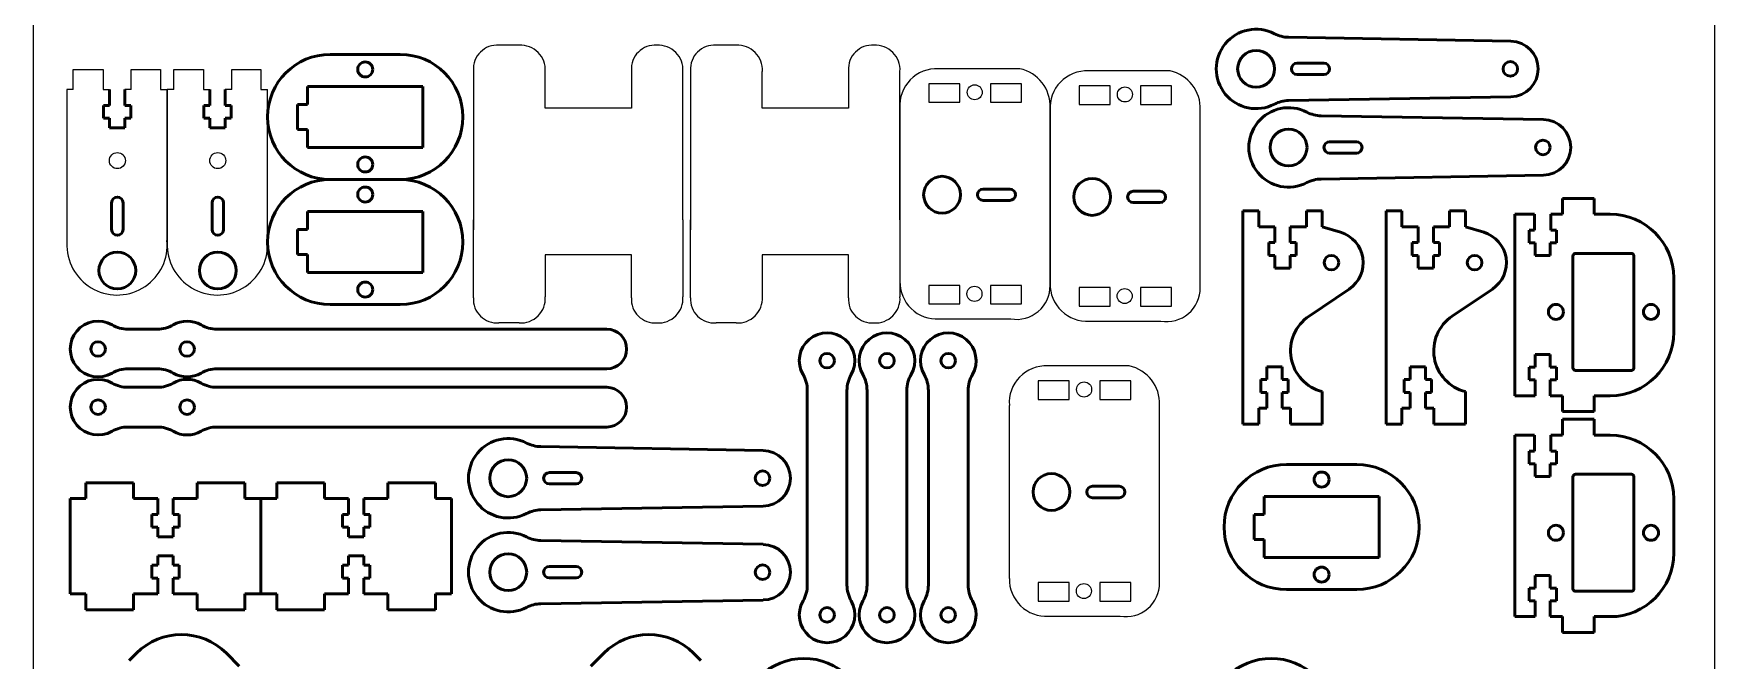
# Model space of a CAD drawing. Header units: millimetres. Extents: x 3153 to 3489, y 398 to 1818.
# Drawn here: x 3153.4 to 3489.2, y 648.7 to 774 of the extents above; entities that cross this region are included whole.
import ezdxf

# ---------------------------------------------------------------- set-up
doc = ezdxf.new("R2010")
doc.units = ezdxf.units.MM
doc.layers.add('Visible (ANSI)', color=7, linetype='Continuous', lineweight=50)

msp = doc.modelspace()

# ---------------------------------------------------------------- linework, layer by layer
for p, q in [((3250.4, 771.65), (3246.35, 771.65)), ((3293.76, 771.65), (3289.72, 771.65)), ((3161.32, 762.79), (3161.32, 766.79)), ((3161.32, 766.79), (3167.26, 766.79)), ((3167.26, 766.79), (3167.26, 762.79)), ((3172.91, 762.79), (3172.91, 766.79)), ((3172.91, 766.79), (3178.71, 766.79)), ((3178.71, 766.79), (3178.71, 762.79)), ((3181.38, 762.79), (3181.38, 766.79)), ((3181.38, 766.79), (3187.32, 766.79)), ((3187.32, 766.79), (3187.32, 762.79)), ((3192.97, 762.79), (3192.97, 766.79)), ((3192.97, 766.79), (3198.76, 766.79)), ((3198.76, 766.79), (3198.76, 762.79)), ((3241.26, 766.63), (3241.26, 761.07)), ((3255.59, 759.07), (3255.59, 766.43)), ((3272.8, 766.63), (3272.8, 759.07)), ((3283.09, 761.07), (3283.09, 766.43)), ((3284.63, 766.63), (3284.63, 761.07)), ((3298.96, 759.07), (3298.96, 766.43)), ((3316.17, 766.63), (3316.17, 759.07)), ((3326.46, 761.07), (3326.46, 766.43)), ((3350.41, 766.97), (3334.14, 766.97)), ((3380.41, 766.52), (3364.14, 766.52)), ((3160.04, 762.79), (3160.04, 731.49)), ((3161.32, 762.79), (3160.04, 762.79)), ((3167.26, 762.79), (3168.56, 762.79)), ((3172.91, 762.79), (3171.61, 762.79)), ((3178.71, 762.79), (3180.04, 762.79)), ((3180.04, 732.66), (3180.04, 762.79)), ((3180.1, 762.79), (3180.1, 731.49)), ((3181.38, 762.79), (3180.1, 762.79)), ((3187.32, 762.79), (3188.62, 762.79)), ((3192.97, 762.79), (3191.67, 762.79)), ((3198.76, 762.79), (3200.1, 762.79)), ((3200.1, 732.66), (3200.1, 762.79)), ((3241.26, 761.07), (3241.26, 734.8)), ((3272.8, 759.07), (3255.59, 759.07)), ((3283.09, 736.76), (3283.09, 761.07)), ((3284.63, 761.07), (3284.63, 734.8)), ((3316.17, 759.07), (3298.96, 759.07)), ((3326.46, 736.76), (3326.46, 761.07)), ((3326.46, 759.08), (3326.46, 724.5)), ((3356.46, 723.67), (3356.46, 759.76)), ((3386.46, 723.23), (3386.46, 759.32)), ((3356.46, 758.64), (3356.46, 724.06)), ((3241.26, 721.2), (3241.26, 736.76)), ((3283.09, 736.76), (3283.09, 721.39)), ((3284.63, 721.2), (3284.63, 736.76)), ((3326.46, 736.76), (3326.46, 721.39)), ((3272.8, 729.76), (3255.59, 729.76)), ((3255.59, 729.76), (3255.59, 721.39)), ((3272.8, 721.2), (3272.8, 729.76)), ((3316.17, 729.76), (3298.96, 729.76)), ((3298.96, 729.76), (3298.96, 721.39)), ((3316.17, 721.2), (3316.17, 729.76)), ((3250.4, 716.17), (3246.35, 716.17)), ((3293.76, 716.17), (3289.72, 716.17)), ((3334.28, 716.97), (3348.59, 716.97)), ((3364.28, 716.52), (3378.59, 716.52)), ((3372.26, 707.56), (3355.99, 707.56)), ((3348.31, 699.68), (3348.31, 665.1)), ((3378.31, 664.27), (3378.31, 700.36)), ((3356.13, 657.56), (3370.44, 657.56))]:
    msp.add_line(p, q)
at = {"color": 114, "true_color": 0x139b48}
msp.add_lwpolyline([(3153.39, 1818.22), (3489.16, 1818.22), (3489.16, 398.22), (3153.39, 398.22)], close=True, dxfattribs=at)
for points in [[(3332.23, 760.27), (3338.43, 760.27), (3338.43, 763.97), (3332.23, 763.97)], [(3344.52, 760.27), (3350.72, 760.27), (3350.72, 763.97), (3344.52, 763.97)], [(3362.23, 759.83), (3368.43, 759.83), (3368.43, 763.53), (3362.23, 763.53)], [(3374.52, 759.83), (3380.72, 759.83), (3380.72, 763.53), (3374.52, 763.53)], [(3332.24, 719.97), (3338.44, 719.97), (3338.44, 723.67), (3332.24, 723.67)], [(3344.53, 719.97), (3350.73, 719.97), (3350.73, 723.67), (3344.53, 723.67)], [(3362.24, 719.52), (3368.44, 719.52), (3368.44, 723.22), (3362.24, 723.22)], [(3374.53, 719.52), (3380.73, 719.52), (3380.73, 723.22), (3374.53, 723.22)], [(3354.08, 700.87), (3360.28, 700.87), (3360.28, 704.57), (3354.08, 704.57)], [(3366.37, 700.87), (3372.57, 700.87), (3372.57, 704.57), (3366.37, 704.57)], [(3354.09, 660.56), (3360.29, 660.56), (3360.29, 664.26), (3354.09, 664.26)], [(3366.38, 660.56), (3372.58, 660.56), (3372.58, 664.26), (3366.38, 664.26)]]:
    msp.add_lwpolyline(points, close=True)
for centre, radius in [((3341.4, 762.26), 1.5), ((3371.4, 761.82), 1.5), ((3170.12, 748.6), 1.6), ((3190.18, 748.6), 1.6), ((3341.35, 721.98), 1.5), ((3371.35, 721.54), 1.5), ((3363.25, 702.86), 1.5), ((3363.2, 662.58), 1.5)]:
    msp.add_circle(centre, radius)
for centre, radius, start, end in [((3245.96, 766.95), 4.71, 85.2541, 183.942), ((3250.7, 766.75), 4.91, 356.28, 93.524), ((3277.51, 766.95), 4.71, 85.2541, 183.942), ((3278.2, 766.75), 4.91, 356.28, 93.524), ((3289.33, 766.95), 4.71, 85.2541, 183.942), ((3294.07, 766.75), 4.91, 356.28, 93.524), ((3320.88, 766.95), 4.71, 85.2541, 183.942), ((3321.57, 766.75), 4.91, 356.28, 93.524), ((3333.77, 759.64), 7.33, 87.1208, 184.3987), ((3348.79, 759.46), 7.68, 357.7118, 77.7969), ((3363.77, 759.2), 7.33, 87.1208, 184.3987), ((3378.79, 759.02), 7.68, 357.7118, 77.7969), ((3170.06, 731.76), 10.02, 181.5316, 5.1889), ((3190.12, 731.76), 10.02, 181.5316, 5.1889), ((3333.85, 724.34), 7.39, 178.7171, 273.3578), ((3349.75, 723.58), 6.71, 260.0099, 0.7789), ((3363.85, 723.9), 7.39, 178.7171, 273.3578), ((3379.75, 723.13), 6.71, 260.0099, 0.7789), ((3245.96, 720.87), 4.71, 176.058, 274.7459), ((3250.7, 721.07), 4.91, 266.476, 3.72), ((3277.51, 720.87), 4.71, 176.058, 274.7459), ((3278.2, 721.07), 4.91, 266.476, 3.72), ((3289.33, 720.87), 4.71, 176.058, 274.7459), ((3294.07, 721.07), 4.91, 266.476, 3.72), ((3320.88, 720.87), 4.71, 176.058, 274.7459), ((3321.57, 721.07), 4.91, 266.476, 3.72), ((3355.62, 700.24), 7.33, 87.1208, 184.3987), ((3370.64, 700.06), 7.68, 357.7118, 77.7969), ((3355.7, 664.94), 7.39, 178.7171, 273.3578), ((3371.6, 664.17), 6.71, 260.0099, 0.7789)]:
    msp.add_arc(centre, radius, start, end)
at = {"layer": 'Visible (ANSI)'}
for p, q in [((3448.5, 772.49), (3404.1, 773.25)), ((3226.64, 769.83), (3212.64, 769.83)), ((3405.81, 768.08), (3411.14, 768.08)), ((3411.14, 765.79), (3405.81, 765.79)), ((3168.56, 759.62), (3168.56, 762.79)), ((3171.61, 762.79), (3171.61, 759.62)), ((3188.62, 759.62), (3188.62, 762.79)), ((3191.67, 762.79), (3191.67, 759.62)), ((3208.14, 759.83), (3208.14, 763.43)), ((3208.14, 763.43), (3231.14, 763.43)), ((3231.14, 763.43), (3231.14, 751.23)), ((3167.36, 759.62), (3168.56, 759.62)), ((3167.36, 757.08), (3167.36, 759.62)), ((3171.61, 759.62), (3172.82, 759.62)), ((3172.82, 759.62), (3172.82, 757.08)), ((3187.41, 759.62), (3188.62, 759.62)), ((3187.41, 757.08), (3187.41, 759.62)), ((3191.67, 759.62), (3192.87, 759.62)), ((3192.87, 759.62), (3192.87, 757.08)), ((3206.14, 754.83), (3206.14, 759.83)), ((3206.14, 759.83), (3208.14, 759.83)), ((3404.1, 760.61), (3448.5, 761.37)), ((3168.56, 757.08), (3167.36, 757.08)), ((3168.56, 755.17), (3168.56, 757.08)), ((3171.61, 757.08), (3171.61, 755.17)), ((3172.82, 757.08), (3171.61, 757.08)), ((3188.62, 757.08), (3187.41, 757.08)), ((3188.62, 755.17), (3188.62, 757.08)), ((3191.67, 757.08), (3191.67, 755.17)), ((3192.87, 757.08), (3191.67, 757.08)), ((3454.99, 756.8), (3410.59, 757.56)), ((3171.61, 755.17), (3168.56, 755.17)), ((3191.67, 755.17), (3188.62, 755.17)), ((3208.14, 754.83), (3206.14, 754.83)), ((3208.14, 751.23), (3208.14, 754.83)), ((3412.3, 752.38), (3417.64, 752.38)), ((3231.14, 751.23), (3208.14, 751.23)), ((3417.64, 750.1), (3412.3, 750.1)), ((3410.59, 744.92), (3454.99, 745.68)), ((3212.64, 744.83), (3226.64, 744.83)), ((3226.64, 744.83), (3212.64, 744.83)), ((3343.07, 742.93), (3348.4, 742.93)), ((3373.07, 742.49), (3378.4, 742.49)), ((3168.98, 734.84), (3168.98, 740.17)), ((3171.26, 740.17), (3171.26, 734.84)), ((3189.03, 734.84), (3189.03, 740.17)), ((3191.32, 740.17), (3191.32, 734.84)), ((3348.4, 740.64), (3343.07, 740.64)), ((3378.4, 740.2), (3373.07, 740.2)), ((3458.82, 741.05), (3458.82, 737.88)), ((3465.17, 741.05), (3458.82, 741.05)), ((3465.17, 737.88), (3465.17, 741.05)), ((3208.14, 734.83), (3208.14, 738.43)), ((3208.14, 738.43), (3231.14, 738.43)), ((3231.14, 738.43), (3231.14, 726.23)), ((3394.96, 695.94), (3394.96, 738.56)), ((3394.96, 738.56), (3398.13, 738.56)), ((3398.13, 738.56), (3398.13, 735.38)), ((3398.13, 735.38), (3401.37, 735.38)), ((3401.37, 732.21), (3401.37, 735.38)), ((3404.42, 735.38), (3407.66, 735.38)), ((3404.42, 735.38), (3404.42, 732.21)), ((3407.66, 735.38), (3407.66, 738.56)), ((3407.66, 738.56), (3410.83, 738.56)), ((3410.83, 738.56), (3410.83, 735.38)), ((3410.83, 735.38), (3414.48, 734.29)), ((3423.56, 695.94), (3423.56, 738.56)), ((3423.56, 738.56), (3426.73, 738.56)), ((3426.73, 738.56), (3426.73, 735.38)), ((3426.73, 735.38), (3429.97, 735.38)), ((3429.97, 732.21), (3429.97, 735.38)), ((3433.02, 735.38), (3436.26, 735.38)), ((3433.02, 735.38), (3433.02, 732.21)), ((3436.26, 735.38), (3436.26, 738.56)), ((3436.26, 738.56), (3439.43, 738.56)), ((3439.43, 738.56), (3439.43, 735.38)), ((3439.43, 735.38), (3443.08, 734.29)), ((3453.23, 737.88), (3449.29, 737.88)), ((3449.29, 737.88), (3449.29, 701.6)), ((3453.23, 734.7), (3453.23, 737.88)), ((3458.82, 737.88), (3456.48, 737.88)), ((3456.48, 737.88), (3456.48, 734.7)), ((3465.17, 737.88), (3468.34, 737.88)), ((3206.14, 729.83), (3206.14, 734.83)), ((3206.14, 734.83), (3208.14, 734.83)), ((3400.16, 732.21), (3401.37, 732.21)), ((3400.16, 729.67), (3400.16, 732.21)), ((3404.42, 732.21), (3405.63, 732.21)), ((3405.63, 732.21), (3405.63, 729.67)), ((3428.77, 732.21), (3429.97, 732.21)), ((3428.77, 729.67), (3428.77, 732.21)), ((3433.02, 732.21), (3434.23, 732.21)), ((3434.23, 732.21), (3434.23, 729.67)), ((3452.13, 734.7), (3453.23, 734.7)), ((3452.13, 732.16), (3452.13, 734.7)), ((3453.33, 732.16), (3452.13, 732.16)), ((3453.33, 729.62), (3453.33, 732.16)), ((3456.38, 732.16), (3456.38, 729.62)), ((3457.59, 732.16), (3456.38, 732.16)), ((3456.48, 734.7), (3457.59, 734.7)), ((3457.59, 734.7), (3457.59, 732.16)), ((3208.14, 729.83), (3206.14, 729.83)), ((3208.14, 726.23), (3208.14, 729.83)), ((3401.37, 729.67), (3400.16, 729.67)), ((3401.37, 727.13), (3401.37, 729.67)), ((3405.63, 729.67), (3404.42, 729.67)), ((3404.42, 729.67), (3404.42, 727.13)), ((3429.97, 729.67), (3428.77, 729.67)), ((3429.97, 727.13), (3429.97, 729.67)), ((3434.23, 729.67), (3433.02, 729.67)), ((3433.02, 729.67), (3433.02, 727.13)), ((3456.38, 729.62), (3453.33, 729.62)), ((3460.9, 707.19), (3460.9, 729.54)), ((3461.41, 730.05), (3472.59, 730.05)), ((3473.09, 729.54), (3473.09, 707.19)), ((3231.14, 726.23), (3208.14, 726.23)), ((3404.42, 727.13), (3401.37, 727.13)), ((3433.02, 727.13), (3429.97, 727.13)), ((3416.21, 722.94), (3408.19, 717.53)), ((3444.81, 722.94), (3436.79, 717.53)), ((3481.04, 725.18), (3481.04, 714.3)), ((3212.64, 719.83), (3226.64, 719.83)), ((3178.12, 714.91), (3172.22, 714.91)), ((3267.88, 714.91), (3190, 714.91)), ((3453.33, 707.32), (3453.33, 709.86)), ((3453.33, 709.86), (3456.38, 709.86)), ((3456.38, 709.86), (3456.38, 707.32)), ((3172.22, 706.98), (3178.12, 706.98)), ((3190, 706.98), (3267.88, 706.98)), ((3399.78, 704.83), (3399.78, 707.37)), ((3399.78, 707.37), (3402.83, 707.37)), ((3402.83, 707.37), (3402.83, 704.83)), ((3428.39, 704.83), (3428.39, 707.37)), ((3428.39, 707.37), (3431.43, 707.37)), ((3431.43, 707.37), (3431.43, 704.83)), ((3452.13, 707.32), (3453.33, 707.32)), ((3452.13, 704.78), (3452.13, 707.32)), ((3456.38, 707.32), (3457.59, 707.32)), ((3457.59, 707.32), (3457.59, 704.78)), ((3472.59, 706.68), (3461.41, 706.68)), ((3178.12, 703.3), (3172.22, 703.3)), ((3267.88, 703.3), (3190, 703.3)), ((3307.95, 663.78), (3307.95, 702.67)), ((3315.88, 702.67), (3315.88, 663.78)), ((3319.89, 663.78), (3319.89, 702.67)), ((3327.83, 702.67), (3327.83, 663.78)), ((3332.14, 663.78), (3332.14, 702.67)), ((3340.08, 702.67), (3340.08, 663.78)), ((3398.58, 702.29), (3398.58, 704.83)), ((3398.58, 704.83), (3399.78, 704.83)), ((3399.78, 702.29), (3398.58, 702.29)), ((3399.78, 699.11), (3399.78, 702.29)), ((3402.83, 704.83), (3404.04, 704.83)), ((3404.04, 702.29), (3402.83, 702.29)), ((3402.83, 702.29), (3402.83, 699.11)), ((3404.04, 704.83), (3404.04, 702.29)), ((3410.83, 702.43), (3410.83, 695.94)), ((3427.18, 702.29), (3427.18, 704.83)), ((3427.18, 704.83), (3428.39, 704.83)), ((3428.39, 702.29), (3427.18, 702.29)), ((3428.39, 699.11), (3428.39, 702.29)), ((3431.43, 704.83), (3432.64, 704.83)), ((3432.64, 702.29), (3431.43, 702.29)), ((3431.43, 702.29), (3431.43, 699.11)), ((3432.64, 704.83), (3432.64, 702.29)), ((3439.43, 702.43), (3439.43, 695.94)), ((3453.33, 704.78), (3452.13, 704.78)), ((3453.33, 701.6), (3453.33, 704.78)), ((3456.38, 704.78), (3456.38, 701.6)), ((3457.59, 704.78), (3456.38, 704.78)), ((3398.13, 699.11), (3399.78, 699.11)), ((3398.13, 699.11), (3398.13, 695.94)), ((3402.83, 699.11), (3404.48, 699.11)), ((3404.48, 695.94), (3404.48, 699.11)), ((3426.73, 699.11), (3428.39, 699.11)), ((3426.73, 699.11), (3426.73, 695.94)), ((3431.43, 699.11), (3433.08, 699.11)), ((3433.08, 695.94), (3433.08, 699.11)), ((3449.29, 701.6), (3453.33, 701.6)), ((3456.38, 701.6), (3458.82, 701.6)), ((3458.82, 698.43), (3458.82, 701.6)), ((3465.17, 698.43), (3458.82, 698.43)), ((3465.17, 701.6), (3468.34, 701.6)), ((3465.17, 701.6), (3465.17, 698.43)), ((3172.22, 695.36), (3178.12, 695.36)), ((3190, 695.36), (3267.88, 695.36)), ((3398.13, 695.94), (3394.96, 695.94)), ((3410.83, 695.94), (3404.48, 695.94)), ((3426.73, 695.94), (3423.56, 695.94)), ((3439.43, 695.94), (3433.08, 695.94)), ((3458.82, 696.9), (3458.82, 693.73)), ((3465.17, 696.9), (3458.82, 696.9)), ((3465.17, 693.73), (3465.17, 696.9)), ((3453.23, 693.73), (3449.29, 693.73)), ((3449.29, 693.73), (3449.29, 657.46)), ((3453.23, 690.55), (3453.23, 693.73)), ((3458.82, 693.73), (3456.48, 693.73)), ((3456.48, 693.73), (3456.48, 690.55)), ((3465.17, 693.73), (3468.34, 693.73)), ((3299.11, 690.68), (3254.71, 691.44)), ((3452.13, 690.55), (3453.23, 690.55)), ((3452.13, 688.01), (3452.13, 690.55)), ((3456.48, 690.55), (3457.59, 690.55)), ((3457.59, 690.55), (3457.59, 688.01)), ((3256.42, 686.26), (3261.75, 686.26)), ((3417.7, 687.87), (3403.7, 687.87)), ((3453.33, 688.01), (3452.13, 688.01)), ((3453.33, 685.47), (3453.33, 688.01)), ((3456.38, 685.47), (3453.33, 685.47)), ((3456.38, 688.01), (3456.38, 685.47)), ((3457.59, 688.01), (3456.38, 688.01)), ((3460.9, 663.05), (3460.9, 685.4)), ((3461.41, 685.91), (3472.59, 685.91)), ((3473.09, 685.4), (3473.09, 663.05)), ((3173.37, 684.23), (3163.85, 684.23)), ((3163.85, 684.23), (3163.85, 681.05)), ((3173.37, 681.05), (3173.37, 684.23)), ((3195.6, 684.23), (3186.07, 684.23)), ((3186.07, 684.23), (3186.07, 681.05)), ((3195.6, 681.05), (3195.6, 684.23)), ((3211.47, 684.23), (3201.95, 684.23)), ((3201.95, 684.23), (3201.95, 681.05)), ((3211.47, 681.05), (3211.47, 684.23)), ((3233.7, 684.23), (3224.17, 684.23)), ((3224.17, 684.23), (3224.17, 681.05)), ((3233.7, 681.05), (3233.7, 684.23)), ((3261.75, 683.98), (3256.42, 683.98)), ((3364.92, 683.53), (3370.25, 683.53)), ((3163.85, 681.05), (3160.67, 681.05)), ((3160.67, 681.05), (3160.67, 662)), ((3178.2, 681.05), (3173.37, 681.05)), ((3178.2, 677.88), (3178.2, 681.05)), ((3181.24, 681.05), (3181.24, 677.88)), ((3186.07, 681.05), (3181.24, 681.05)), ((3198.77, 681.05), (3195.6, 681.05)), ((3198.77, 662), (3198.77, 681.05)), ((3201.95, 681.05), (3198.77, 681.05)), ((3198.77, 681.05), (3198.77, 662)), ((3216.3, 681.05), (3211.47, 681.05)), ((3216.3, 677.88), (3216.3, 681.05)), ((3219.34, 681.05), (3219.34, 677.88)), ((3224.17, 681.05), (3219.34, 681.05)), ((3236.87, 681.05), (3233.7, 681.05)), ((3236.87, 662), (3236.87, 681.05)), ((3254.71, 678.8), (3299.11, 679.56)), ((3370.25, 681.24), (3364.92, 681.24)), ((3399.2, 677.87), (3399.2, 681.47)), ((3399.2, 681.47), (3422.2, 681.47)), ((3422.2, 681.47), (3422.2, 669.27)), ((3481.04, 681.03), (3481.04, 670.16)), ((3176.99, 677.88), (3178.2, 677.88)), ((3176.99, 675.34), (3176.99, 677.88)), ((3178.2, 675.34), (3176.99, 675.34)), ((3178.2, 673.43), (3178.2, 675.34)), ((3181.24, 677.88), (3182.45, 677.88)), ((3181.24, 675.34), (3181.24, 673.43)), ((3182.45, 675.34), (3181.24, 675.34)), ((3182.45, 677.88), (3182.45, 675.34)), ((3215.09, 677.88), (3216.3, 677.88)), ((3215.09, 675.34), (3215.09, 677.88)), ((3216.3, 675.34), (3215.09, 675.34)), ((3216.3, 673.43), (3216.3, 675.34)), ((3219.34, 677.88), (3220.55, 677.88)), ((3219.34, 675.34), (3219.34, 673.43)), ((3220.55, 675.34), (3219.34, 675.34)), ((3220.55, 677.88), (3220.55, 675.34)), ((3397.2, 672.87), (3397.2, 677.87)), ((3397.2, 677.87), (3399.2, 677.87)), ((3181.24, 673.43), (3178.2, 673.43)), ((3219.34, 673.43), (3216.3, 673.43)), ((3299.11, 671.92), (3254.71, 672.68)), ((3399.2, 672.87), (3397.2, 672.87)), ((3399.2, 669.27), (3399.2, 672.87)), ((3178.2, 669.62), (3181.24, 669.62)), ((3178.2, 667.72), (3178.2, 669.62)), ((3181.24, 669.62), (3181.24, 667.72)), ((3216.3, 669.62), (3219.34, 669.62)), ((3216.3, 667.72), (3216.3, 669.62)), ((3219.34, 669.62), (3219.34, 667.72)), ((3422.2, 669.27), (3399.2, 669.27)), ((3176.99, 667.72), (3178.2, 667.72)), ((3176.99, 665.18), (3176.99, 667.72)), ((3178.2, 665.18), (3176.99, 665.18)), ((3178.2, 662), (3178.2, 665.18)), ((3181.24, 667.72), (3182.45, 667.72)), ((3182.45, 665.18), (3181.24, 665.18)), ((3181.24, 665.18), (3181.24, 662)), ((3182.45, 667.72), (3182.45, 665.18)), ((3215.09, 667.72), (3216.3, 667.72)), ((3215.09, 665.18), (3215.09, 667.72)), ((3216.3, 665.18), (3215.09, 665.18)), ((3216.3, 662), (3216.3, 665.18)), ((3219.34, 667.72), (3220.55, 667.72)), ((3220.55, 665.18), (3219.34, 665.18)), ((3219.34, 665.18), (3219.34, 662)), ((3220.55, 667.72), (3220.55, 665.18)), ((3256.42, 667.5), (3261.75, 667.5)), ((3261.75, 665.21), (3256.42, 665.21)), ((3453.33, 663.17), (3453.33, 665.71)), ((3453.33, 665.71), (3456.38, 665.71)), ((3456.38, 665.71), (3456.38, 663.17)), ((3160.67, 662), (3163.85, 662)), ((3163.85, 662), (3163.85, 658.83)), ((3173.37, 662), (3178.2, 662)), ((3173.37, 658.83), (3173.37, 662)), ((3181.24, 662), (3186.07, 662)), ((3186.07, 662), (3186.07, 658.83)), ((3195.6, 662), (3198.77, 662)), ((3195.6, 658.83), (3195.6, 662)), ((3198.77, 662), (3201.95, 662)), ((3201.95, 662), (3201.95, 658.83)), ((3211.47, 662), (3216.3, 662)), ((3211.47, 658.83), (3211.47, 662)), ((3219.34, 662), (3224.17, 662)), ((3224.17, 662), (3224.17, 658.83)), ((3233.7, 662), (3236.87, 662)), ((3233.7, 658.83), (3233.7, 662)), ((3403.7, 662.87), (3417.7, 662.87)), ((3452.13, 663.17), (3453.33, 663.17)), ((3452.13, 660.63), (3452.13, 663.17)), ((3456.38, 663.17), (3457.59, 663.17)), ((3457.59, 663.17), (3457.59, 660.63)), ((3472.59, 662.54), (3461.41, 662.54)), ((3163.85, 658.83), (3173.37, 658.83)), ((3186.07, 658.83), (3195.6, 658.83)), ((3201.95, 658.83), (3211.47, 658.83)), ((3224.17, 658.83), (3233.7, 658.83)), ((3254.71, 660.03), (3299.11, 660.79)), ((3453.33, 660.63), (3452.13, 660.63)), ((3453.33, 657.46), (3453.33, 660.63)), ((3456.38, 660.63), (3456.38, 657.46)), ((3457.59, 660.63), (3456.38, 660.63)), ((3449.29, 657.46), (3453.33, 657.46)), ((3456.38, 657.46), (3458.82, 657.46)), ((3458.82, 654.28), (3458.82, 657.46)), ((3465.17, 657.46), (3468.34, 657.46)), ((3465.17, 657.46), (3465.17, 654.28)), ((3465.17, 654.28), (3458.82, 654.28)), ((3173.94, 650.15), (3172.51, 648.72)), ((3194.46, 647.58), (3191.9, 650.15)), ((3267.29, 650.15), (3264.72, 647.58)), ((3286.68, 648.72), (3285.25, 650.15))]:
    msp.add_line(p, q, dxfattribs=at)
for centre, radius in [((3397.6, 766.93), 3.68), ((3219.64, 766.83), 1.5), ((3448.4, 766.93), 1.46), ((3404.1, 751.24), 3.68), ((3454.9, 751.24), 1.46), ((3219.64, 747.83), 1.5), ((3334.87, 741.79), 3.68), ((3219.64, 741.83), 1.5), ((3364.87, 741.34), 3.68), ((3170.12, 726.64), 3.68), ((3190.18, 726.64), 3.68), ((3412.66, 728.21), 1.46), ((3441.26, 728.21), 1.46), ((3219.64, 722.83), 1.5), ((3457.5, 718.37), 1.5), ((3476.5, 718.37), 1.5), ((3166.28, 710.95), 1.46), ((3184.06, 710.95), 1.46), ((3311.91, 708.62), 1.46), ((3323.86, 708.62), 1.46), ((3336.11, 708.62), 1.46), ((3166.28, 699.33), 1.46), ((3184.06, 699.33), 1.46), ((3248.21, 685.12), 3.68), ((3299.01, 685.12), 1.46), ((3356.72, 682.38), 3.68), ((3410.7, 684.87), 1.5), ((3457.5, 674.22), 1.5), ((3476.5, 674.22), 1.5), ((3248.21, 666.35), 3.68), ((3299.01, 666.35), 1.46), ((3410.7, 665.87), 1.5), ((3311.91, 657.82), 1.46), ((3323.86, 657.82), 1.46), ((3336.11, 657.82), 1.46)]:
    msp.add_circle(centre, radius, dxfattribs=at)
for centre, radius, start, end in [((3397.6, 766.93), 7.94, 62.4678, 297.5322), ((3404.21, 779.6), 6.35, 242.4678, 269.0212), ((3448.4, 766.93), 5.56, 270.9788, 89.0212), ((3212.64, 757.33), 12.5, 90, 270), ((3226.64, 757.33), 12.5, 270, 90), ((3405.81, 766.93), 1.14, 90, 270), ((3411.14, 766.93), 1.14, 270, 90), ((3404.1, 751.24), 7.94, 62.4678, 297.5322), ((3404.21, 754.26), 6.35, 90.9788, 117.5322), ((3410.7, 763.91), 6.35, 242.4678, 269.0212), ((3454.9, 751.24), 5.56, 270.9788, 89.0212), ((3412.3, 751.24), 1.14, 90, 270), ((3417.64, 751.24), 1.14, 270, 90), ((3212.64, 732.33), 12.5, 90, 270), ((3226.64, 732.33), 12.5, 270, 90), ((3343.07, 741.79), 1.14, 90, 270), ((3348.4, 741.79), 1.14, 270, 90), ((3373.07, 741.34), 1.14, 90, 270), ((3378.4, 741.34), 1.14, 270, 90), ((3410.7, 738.57), 6.35, 90.9788, 117.5322), ((3170.12, 740.17), 1.14, 0, 180), ((3190.18, 740.17), 1.14, 0, 180), ((3468.34, 725.18), 12.7, 0, 90), ((3170.12, 734.84), 1.14, 180, 0), ((3190.18, 734.84), 1.14, 180, 0), ((3412.66, 728.21), 6.35, 303.9746, 73.3401), ((3441.26, 728.21), 6.35, 303.9746, 73.3401), ((3461.41, 729.54), 0.508, 90, 180), ((3472.59, 729.54), 0.508, 0, 90), ((3166.28, 710.95), 5.56, 60.0736, 299.9264), ((3172.22, 721.26), 6.35, 240.0736, 270), ((3178.12, 721.26), 6.35, 270, 299.9264), ((3184.06, 710.95), 5.56, 60.0736, 119.9264), ((3190, 721.26), 6.35, 240.0736, 270), ((3412.88, 710.57), 8.39, 123.9746, 255.9026), ((3441.48, 710.57), 8.39, 123.9746, 255.9026), ((3267.88, 710.95), 3.97, 270, 90), ((3311.91, 708.62), 5.56, 330.0206, 209.9794), ((3323.86, 708.62), 5.56, 330.0206, 209.9794), ((3336.11, 708.62), 5.56, 330.0206, 209.9794), ((3468.34, 714.3), 12.7, 270, 0), ((3172.22, 700.63), 6.35, 90, 119.9264), ((3178.12, 700.63), 6.35, 60.0736, 90), ((3184.06, 710.95), 5.56, 240.0736, 299.9264), ((3190, 700.63), 6.35, 90, 119.9264), ((3301.6, 702.67), 6.35, 0, 29.9794), ((3322.23, 702.67), 6.35, 150.0206, 180), ((3313.54, 702.67), 6.35, 0, 29.9794), ((3334.18, 702.67), 6.35, 150.0206, 180), ((3325.79, 702.67), 6.35, 0, 29.9794), ((3346.43, 702.67), 6.35, 150.0206, 180), ((3461.41, 707.19), 0.508, 180, 270), ((3472.59, 707.19), 0.508, 270, 0), ((3166.28, 699.33), 5.56, 60.0736, 299.9264), ((3172.22, 709.65), 6.35, 240.0736, 270), ((3178.12, 709.65), 6.35, 270, 299.9264), ((3184.06, 699.33), 5.56, 60.0736, 119.9264), ((3190, 709.65), 6.35, 240.0736, 270), ((3267.88, 699.33), 3.97, 270, 90), ((3172.22, 689.01), 6.35, 90, 119.9264), ((3178.12, 689.01), 6.35, 60.0736, 90), ((3190, 689.01), 6.35, 90, 119.9264), ((3184.06, 699.33), 5.56, 240.0736, 299.9264), ((3248.21, 685.12), 7.94, 62.4678, 297.5322), ((3254.82, 697.79), 6.35, 242.4678, 269.0212), ((3468.34, 681.03), 12.7, 0, 90), ((3299.01, 685.12), 5.56, 270.9788, 89.0212), ((3256.42, 685.12), 1.14, 90, 270), ((3261.75, 685.12), 1.14, 270, 90), ((3403.7, 675.37), 12.5, 90, 270), ((3417.7, 675.37), 12.5, 270, 90), ((3461.41, 685.4), 0.508, 90, 180), ((3472.59, 685.4), 0.508, 0, 90), ((3364.92, 682.38), 1.14, 90, 270), ((3370.25, 682.38), 1.14, 270, 90), ((3254.82, 672.45), 6.35, 90.9788, 117.5322), ((3248.21, 666.35), 7.94, 62.4678, 297.5322), ((3254.82, 679.02), 6.35, 242.4678, 269.0212), ((3299.01, 666.35), 5.56, 270.9788, 89.0212), ((3468.34, 670.16), 12.7, 270, 0), ((3256.42, 666.35), 1.14, 90, 270), ((3261.75, 666.35), 1.14, 270, 90), ((3301.6, 663.78), 6.35, 330.0206, 0), ((3322.23, 663.78), 6.35, 180, 209.9794), ((3313.54, 663.78), 6.35, 330.0206, 0), ((3334.18, 663.78), 6.35, 180, 209.9794), ((3325.79, 663.78), 6.35, 330.0206, 0), ((3346.43, 663.78), 6.35, 180, 209.9794), ((3461.41, 663.05), 0.508, 180, 270), ((3472.59, 663.05), 0.508, 270, 0), ((3254.82, 653.69), 6.35, 90.9788, 117.5322), ((3311.91, 657.82), 5.56, 150.0206, 29.9794), ((3323.86, 657.82), 5.56, 150.0206, 29.9794), ((3336.11, 657.82), 5.56, 150.0206, 29.9794), ((3182.92, 641.17), 12.7, 45, 135), ((3276.27, 641.17), 12.7, 45, 135), ((3307.28, 636.4), 12.7, 45, 135), ((3400.64, 636.4), 12.7, 45, 135)]:
    msp.add_arc(centre, radius, start, end, dxfattribs=at)

doc.saveas('drawing.dxf')
